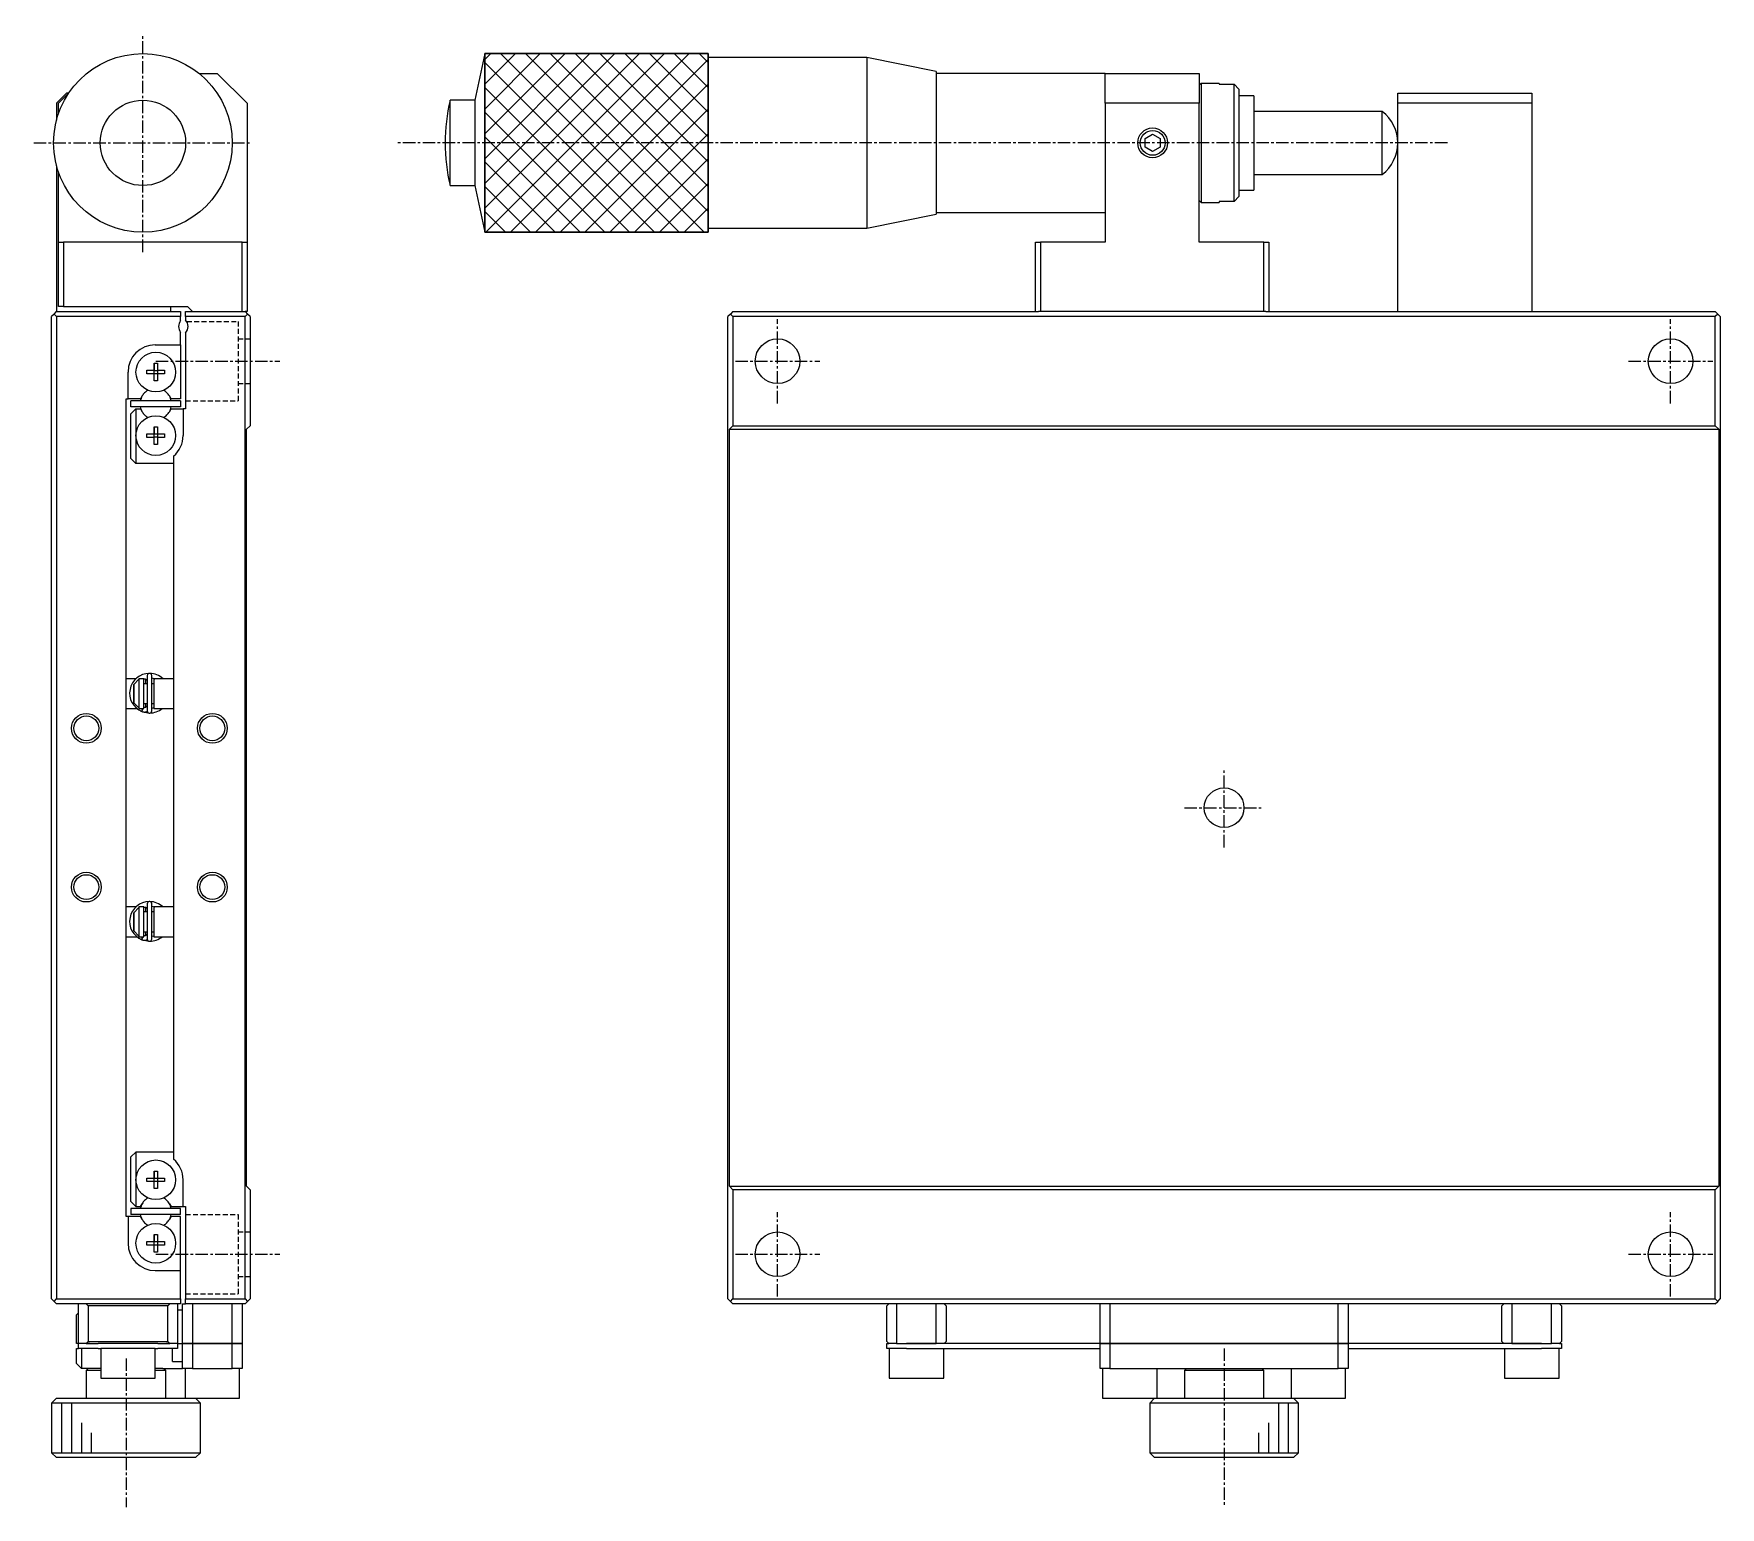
# Model space of a CAD drawing. Extents: x 10 to 388, y 10 to 262.
# Drawn here: x 218.2 to 388.2, y 74.2 to 222.8 of the extents above; entities that cross this region are included whole.
import ezdxf

# ---------------------------------------------------------------- set-up
doc = ezdxf.new("R2010")
doc.units = 0
doc.linetypes.add('CENTER', pattern=[2, 1.25, -0.25, 0.25, -0.25])
doc.linetypes.add('DASHED', pattern=[0.75, 0.5, -0.25])
doc.layers.get('0').update_dxf_attribs({"linetype": 'CONTINUOUS'})
doc.layers.add('CENTER', color=1, linetype='CENTER')

msp = doc.modelspace()

# ---------------------------------------------------------------- linework, layer by layer
at = {"color": 7, "linetype": 'CONTINUOUS'}
for p, q in [((263.655071, 220.75), (262.655071, 216.05)), ((263.655071, 220.75), (286.155071, 220.75)), ((263.655071, 202.75), (263.655071, 220.75)), ((286.155071, 220.75), (286.155071, 202.75)), ((302.155071, 220.35), (286.155071, 220.35)), ((302.155071, 220.35), (302.155071, 203.150003)), ((309.155071, 218.95), (302.155071, 220.35)), ((234.856854, 218.75), (236.7, 218.75)), ((239.7, 215.75), (236.7, 218.75)), ((309.155071, 218.95), (309.155071, 204.550003)), ((326.155071, 218.75), (309.155071, 218.75)), ((326.155071, 218.75), (335.655071, 218.75)), ((326.155071, 215.75), (326.155071, 218.75)), ((335.655071, 218.75), (335.655071, 215.75)), ((335.855071, 217.75), (335.655071, 217.55)), ((335.855071, 217.75), (335.855071, 205.75)), ((337.655071, 217.75), (335.855071, 217.75)), ((337.655071, 217.75), (337.655071, 217.66608)), ((337.655071, 217.66608), (339.155071, 217.66608)), ((339.155071, 205.83392), (339.155071, 217.66608)), ((339.155071, 217.66608), (339.655071, 217.158327)), ((221.5, 216.75), (220.5, 215.75)), ((221.751042, 216.801042), (220.7, 215.75)), ((221.7, 216.75), (221.5, 216.75)), ((260.155071, 207.450002), (260.155071, 216.05)), ((262.655071, 216.05), (260.155071, 216.05)), ((262.655071, 216.05), (262.655071, 207.45)), ((339.655071, 217.158327), (339.655071, 206.341673)), ((341.155071, 216.5), (339.655071, 216.5)), ((341.155071, 216.5), (341.155071, 216.197365)), ((341.155071, 216.197365), (341.155071, 207.302484)), ((355.655071, 216.75), (369.155071, 216.75)), ((355.655071, 215.75), (355.655071, 216.75)), ((369.155071, 216.75), (369.155071, 215.75)), ((220.5, 215.75), (220.5, 214.054344)), ((220.7, 214.70804), (220.7, 215.75)), ((239.7, 215.75), (239.7, 201.75)), ((326.155071, 215.75), (326.155071, 201.75)), ((335.655071, 215.75), (326.155071, 215.75)), ((335.655071, 201.75), (335.655071, 215.75)), ((354.087891, 214.925), (341.155071, 214.925)), ((354.087891, 208.575), (354.087891, 214.925)), ((369.155071, 215.75), (355.655071, 215.75)), ((355.655071, 194.75), (355.655071, 215.75)), ((369.155071, 215.75), (369.155071, 194.75)), ((330.205071, 212.183013), (330.955071, 212.616025)), ((330.955071, 212.616025), (331.705071, 212.183013)), ((330.205071, 211.316987), (330.205071, 212.183013)), ((330.955071, 210.883975), (330.205071, 211.316987)), ((331.705071, 211.316987), (330.955071, 210.883975)), ((331.705071, 212.183013), (331.705071, 211.316987)), ((220.5, 209.445656), (220.5, 194.75)), ((220.7, 201.75), (220.7, 208.79196)), ((260.155071, 207.45), (262.655071, 207.45)), ((262.655071, 207.45), (263.655071, 202.75)), ((341.155071, 208.575), (354.087891, 208.575)), ((335.655071, 205.95), (335.855071, 205.75)), ((335.855071, 205.75), (337.655071, 205.75)), ((337.655071, 205.83392), (337.655071, 205.75)), ((339.155071, 205.83392), (337.655071, 205.83392)), ((339.655071, 206.341673), (339.155071, 205.83392)), ((339.655071, 207), (341.155071, 207)), ((341.155071, 207.302484), (341.155071, 207)), ((302.155071, 203.15), (309.155071, 204.55)), ((309.155071, 204.75), (326.155071, 204.75)), ((286.155071, 202.75), (263.655071, 202.75)), ((286.155071, 203.15), (302.155071, 203.15)), ((220.7, 195.25), (220.7, 201.75)), ((220.7, 201.75), (221.2, 201.75)), ((221.2, 201.75), (221.2, 195.25)), ((239.2, 201.75), (221.2, 201.75)), ((239.2, 194.75), (239.2, 201.75)), ((239.2, 201.75), (239.7, 201.75)), ((239.7, 201.75), (239.7, 194.75)), ((319.155071, 194.75), (319.155071, 201.75)), ((319.155071, 201.75), (319.655071, 201.75)), ((319.655071, 201.75), (319.655071, 194.75)), ((326.155071, 201.75), (319.655071, 201.75)), ((342.155071, 201.75), (335.655071, 201.75)), ((342.155071, 194.75), (342.155071, 201.75)), ((342.155071, 201.75), (342.655071, 201.75)), ((342.655071, 201.75), (342.655071, 194.75)), ((220.25, 194.5), (220, 194.25)), ((220, 95.25), (220, 194.25)), ((220.25, 194.5), (220.5, 194.75)), ((220.5, 194.25), (220.25, 194.5)), ((220.5, 194.75), (233, 194.75)), ((233, 194.25), (220.5, 194.25)), ((220.5, 194.25), (220.5, 95.25)), ((221.2, 195.25), (220.7, 195.25)), ((221.2, 195.25), (233.7, 195.25)), ((232, 194.75), (232, 195.25)), ((233, 194.75), (233, 194.25)), ((233, 193.85), (233, 194.25)), ((233.5, 194.75), (239.5, 194.75)), ((233.5, 194.25), (233.5, 194.75)), ((233.5, 194.25), (233.5, 193.911438)), ((239.5, 194.25), (233.5, 194.25)), ((233.7, 195.25), (234.2, 194.75)), ((239.7, 194.75), (239.5, 194.75)), ((239.5, 194.75), (239.75, 194.5)), ((239.75, 194.5), (239.5, 194.25)), ((239.5, 95.25), (239.5, 194.25)), ((240, 194.25), (239.75, 194.5)), ((240, 194.25), (240, 183.25)), ((288.405071, 194.5), (288.155071, 194.25)), ((288.155071, 95.25), (288.155071, 194.25)), ((288.655071, 194.75), (288.405071, 194.5)), ((288.655071, 194.25), (288.405071, 194.5)), ((288.655071, 194.75), (319.455071, 194.75)), ((387.655071, 194.25), (288.655071, 194.25)), ((288.655071, 194.25), (288.655071, 183.25)), ((319.655071, 194.75), (319.455071, 194.75)), ((342.155071, 194.75), (319.655071, 194.75)), ((342.355071, 194.75), (342.155071, 194.75)), ((342.355071, 194.75), (387.655071, 194.75)), ((387.905071, 194.5), (387.655071, 194.75)), ((387.905071, 194.5), (387.655071, 194.25)), ((387.655071, 183.25), (387.655071, 194.25)), ((388.155071, 194.25), (387.905071, 194.5)), ((388.155071, 194.25), (388.155071, 95.25)), ((233, 191.4), (233, 192.65)), ((233.5, 192.588562), (233.5, 184.95)), ((230.45, 191.4), (233, 191.4)), ((233, 191.4), (233, 185.95)), ((229.613639, 188.47), (229.613639, 188.83)), ((229.613639, 188.83), (230.32, 188.83)), ((230.32, 189.536361), (230.68, 189.536361)), ((230.32, 188.83), (230.32, 189.536361)), ((230.32, 189.536361), (230.32, 188.83)), ((230.330372, 188.819628), (230.32, 188.83)), ((230.330372, 188.819628), (230.669628, 188.819628)), ((230.330372, 188.480372), (230.330372, 188.819628)), ((230.669628, 188.819628), (230.68, 188.83)), ((230.669628, 188.819628), (230.669628, 188.480372)), ((230.68, 189.536361), (230.68, 188.83)), ((230.68, 188.83), (231.386361, 188.83)), ((231.386361, 188.83), (231.386361, 188.47)), ((227.7, 185.95), (227.7, 188.65)), ((230.32, 188.47), (229.613639, 188.47)), ((230.330372, 188.480372), (230.32, 188.47)), ((230.32, 187.763639), (230.32, 188.47)), ((230.32, 187.763639), (230.32, 188.47)), ((230.68, 187.763639), (230.32, 187.763639)), ((230.669628, 188.480372), (230.330372, 188.480372)), ((230.669628, 188.480372), (230.68, 188.47)), ((230.68, 188.47), (230.68, 187.763639)), ((231.386361, 188.47), (230.68, 188.47)), ((227.5, 185.95), (227.7, 185.95)), ((227.5, 103.55), (227.5, 185.95)), ((228.955588, 185.95), (227.7, 185.95)), ((233, 185.75), (228, 185.75)), ((228, 185.15), (228, 185.75)), ((229.125185, 186.24375), (228.955588, 185.95)), ((232.044412, 185.95), (231.874815, 186.24375)), ((233, 185.95), (232.044412, 185.95)), ((233, 185.75), (233, 185.15)), ((233, 185.15), (228, 185.15)), ((228, 184.45), (228.5, 184.95)), ((228, 179.95), (228, 184.45)), ((228.5, 184.95), (228.5, 182.25)), ((228.5, 184.95), (228.955588, 184.95)), ((228.955588, 184.95), (229.125185, 184.65625)), ((231.874815, 184.65625), (232.044412, 184.95)), ((232.044412, 184.95), (233.25, 184.95)), ((233.25, 184.95), (233.25, 182.25)), ((233.5, 184.95), (233.25, 184.95)), ((228.5, 182.25), (228.5, 179.45)), ((229.613639, 182.07), (229.613639, 182.43)), ((229.613639, 182.43), (230.32, 182.43)), ((230.32, 182.07), (229.613639, 182.07)), ((230.32, 183.136361), (230.68, 183.136361)), ((230.32, 182.43), (230.32, 183.136361)), ((230.32, 183.136361), (230.32, 182.43)), ((230.330372, 182.419628), (230.32, 182.43)), ((230.330372, 182.080372), (230.32, 182.07)), ((230.32, 181.363639), (230.32, 182.07)), ((230.32, 181.363639), (230.32, 182.07)), ((230.330372, 182.419628), (230.669628, 182.419628)), ((230.330372, 182.080372), (230.330372, 182.419628)), ((230.669628, 182.080372), (230.330372, 182.080372)), ((230.669628, 182.419628), (230.68, 182.43)), ((230.669628, 182.419628), (230.669628, 182.080372)), ((230.669628, 182.080372), (230.68, 182.07)), ((230.68, 183.136361), (230.68, 182.43)), ((230.68, 182.43), (231.386361, 182.43)), ((230.68, 182.07), (230.68, 181.363639)), ((231.386361, 182.07), (230.68, 182.07)), ((231.386361, 182.43), (231.386361, 182.07)), ((239.65, 182.9), (240, 183.25)), ((239.65, 106.6), (239.65, 182.9)), ((288.305071, 182.9), (288.655071, 183.25)), ((288.305071, 182.9), (388.005071, 182.9)), ((288.305071, 106.6), (288.305071, 182.9)), ((288.655071, 183.25), (387.655071, 183.25)), ((387.655071, 183.25), (388.005071, 182.9)), ((388.005071, 182.9), (388.005071, 106.6)), ((230.68, 181.363639), (230.32, 181.363639)), ((232.3, 180.170938), (232.3, 157.325)), ((228.5, 179.45), (228, 179.95)), ((232.3, 179.45), (228.5, 179.45)), ((229.139129, 158.153161), (229.087036, 158.133498)), ((229.640184, 158.066084), (229.640184, 154.516084)), ((230.090184, 154.516084), (230.090184, 158.066084)), ((228.498112, 157.75), (227.5, 157.75)), ((228.3, 157.166515), (228.8, 157.695683)), ((228.3, 155.333485), (228.3, 157.166515)), ((228.3, 157.166515), (228.3, 155.333485)), ((228.498355, 157.75), (228.498205, 157.75)), ((228.8, 157.75), (228.8, 157.695683)), ((229.3, 157.75), (228.8, 157.75)), ((228.8, 157.695683), (228.8, 154.804317)), ((229.3, 154.75), (229.3, 157.75)), ((229.640184, 157.25), (229.3, 157.25)), ((229.303666, 157.73266), (229.314746, 157.735101)), ((229.314746, 157.735101), (229.328197, 157.737419)), ((229.328197, 157.737419), (229.341751, 157.739055)), ((229.341751, 157.739055), (229.355371, 157.740006)), ((229.355371, 157.740006), (229.369024, 157.740267)), ((229.369024, 157.740267), (229.382674, 157.739839)), ((229.382674, 157.739839), (229.396286, 157.738723)), ((229.396286, 157.738723), (229.409825, 157.73692)), ((229.409825, 157.73692), (229.423255, 157.734437)), ((229.423255, 157.734437), (229.436543, 157.73128)), ((229.436543, 157.73128), (229.449654, 157.727458)), ((229.449654, 157.727458), (229.462554, 157.72298)), ((229.462554, 157.72298), (229.475212, 157.71786)), ((229.475212, 157.71786), (229.487594, 157.712112)), ((229.487594, 157.712112), (229.49967, 157.70575)), ((229.49967, 157.70575), (229.51141, 157.698792)), ((229.5, 157.25), (229.5, 157.706017)), ((229.51141, 157.698792), (229.522784, 157.691256)), ((229.522784, 157.691256), (229.533765, 157.683164)), ((229.533765, 157.683164), (229.544326, 157.674535)), ((229.544326, 157.674535), (229.554441, 157.665393)), ((229.554441, 157.665393), (229.564086, 157.655761)), ((229.564086, 157.655761), (229.573239, 157.645664)), ((229.573239, 157.645664), (229.581876, 157.635129)), ((229.581876, 157.635129), (229.589979, 157.624181)), ((229.589979, 157.624181), (229.597529, 157.612849)), ((229.597529, 157.612849), (229.604507, 157.60116)), ((229.604507, 157.60116), (229.610899, 157.589145)), ((229.610899, 157.589145), (229.61669, 157.576832)), ((229.61669, 157.576832), (229.621866, 157.564251)), ((229.621866, 157.564251), (229.626417, 157.551434)), ((229.626417, 157.551434), (229.630331, 157.538412)), ((229.630331, 157.538412), (229.633601, 157.525215)), ((229.633601, 157.525215), (229.636219, 157.511877)), ((229.636219, 157.511877), (229.63818, 157.498428)), ((229.63818, 157.498428), (229.63948, 157.484901)), ((229.63948, 157.484901), (229.640115, 157.471328)), ((229.640115, 157.471328), (229.640184, 157.465221)), ((230.3, 157.25), (230.090184, 157.25)), ((230.090249, 157.824879), (230.389016, 157.750408)), ((230.3, 157.75), (230.3, 154.75)), ((230.3, 157.75), (230.3, 157.25)), ((232.3, 157.75), (230.3, 157.75)), ((230.3, 157.25), (230.3, 155.25)), ((230.3, 157.25), (230.3, 155.25)), ((232.3, 157.325), (232.3, 155.175)), ((227.5, 154.75), (228.591656, 154.75)), ((228.8, 154.804317), (228.3, 155.333485)), ((228.8, 154.804317), (228.8, 154.75)), ((228.8, 154.75), (229.3, 154.75)), ((229.078005, 154.453062), (229.158264, 154.694974)), ((229.160582, 154.674547), (229.153899, 154.658774)), ((229.158264, 154.694974), (229.183402, 154.750016)), ((229.167347, 154.690213), (229.160582, 154.674547)), ((229.174154, 154.705679), (229.167347, 154.690213)), ((229.180962, 154.720858), (229.174154, 154.705679)), ((229.187734, 154.73566), (229.180962, 154.720858)), ((229.19443, 154.75), (229.187734, 154.73566)), ((229.30864, 154.848353), (229.299981, 154.850429)), ((229.3, 155.25), (229.640184, 155.25)), ((229.322043, 154.845724), (229.30864, 154.848353)), ((229.335561, 154.843775), (229.322043, 154.845724)), ((229.349159, 154.842511), (229.335561, 154.843775)), ((229.362803, 154.841935), (229.349159, 154.842511)), ((229.376457, 154.842049), (229.362803, 154.841935)), ((229.390085, 154.842852), (229.376457, 154.842049)), ((229.403654, 154.844341), (229.390085, 154.842852)), ((229.417127, 154.846512), (229.403654, 154.844341)), ((229.430471, 154.849358), (229.417127, 154.846512)), ((229.443651, 154.852872), (229.430471, 154.849358)), ((229.456635, 154.857044), (229.443651, 154.852872)), ((229.469389, 154.861861), (229.456635, 154.857044)), ((229.481882, 154.867311), (229.469389, 154.861861)), ((229.494082, 154.873379), (229.481882, 154.867311)), ((229.50596, 154.880048), (229.494082, 154.873379)), ((229.5, 154.876533), (229.5, 155.25)), ((229.517486, 154.887301), (229.50596, 154.880048)), ((229.528633, 154.895118), (229.517486, 154.887301)), ((229.539374, 154.903478), (229.528633, 154.895118)), ((229.549682, 154.912361), (229.539374, 154.903478)), ((229.559534, 154.921742), (229.549682, 154.912361)), ((229.568905, 154.931598), (229.559534, 154.921742)), ((229.577775, 154.941905), (229.568905, 154.931598)), ((229.586123, 154.952636), (229.577775, 154.941905)), ((229.593928, 154.963764), (229.586123, 154.952636)), ((229.601174, 154.975262), (229.593928, 154.963764)), ((229.607843, 154.987101), (229.601174, 154.975262)), ((229.613921, 154.999253), (229.607843, 154.987101)), ((229.619393, 155.011688), (229.613921, 154.999253)), ((229.624248, 155.024376), (229.619393, 155.011688)), ((229.628473, 155.037287), (229.624248, 155.024376)), ((229.63206, 155.050389), (229.628473, 155.037287)), ((229.635001, 155.063651), (229.63206, 155.050389)), ((229.637288, 155.077041), (229.635001, 155.063651)), ((229.638916, 155.090528), (229.637288, 155.077041)), ((229.639882, 155.10408), (229.638916, 155.090528)), ((229.640184, 155.116948), (229.639882, 155.10408)), ((230.090184, 155.25), (230.3, 155.25)), ((230.300125, 154.803054), (230.09024, 154.756976)), ((230.3, 155.25), (230.3, 154.75)), ((230.3, 154.75), (232.3, 154.75)), ((232.3, 155.175), (232.3, 134.325)), ((229.005317, 154.485994), (229.085879, 154.449757)), ((229.085174, 154.457163), (229.085141, 154.453232)), ((229.085141, 154.453232), (229.085541, 154.450742)), ((229.085726, 154.462248), (229.085174, 154.457163)), ((229.085541, 154.450742), (229.085853, 154.449918)), ((229.086792, 154.468455), (229.085726, 154.462248)), ((229.085853, 154.449918), (229.087036, 154.448671)), ((229.085879, 154.449757), (229.130264, 154.431622)), ((229.088368, 154.475749), (229.086792, 154.468455)), ((229.087036, 154.448671), (229.118698, 154.436174)), ((229.090443, 154.484088), (229.088368, 154.475749)), ((229.093006, 154.493423), (229.090443, 154.484088)), ((229.096042, 154.503701), (229.093006, 154.493423)), ((229.099533, 154.514862), (229.096042, 154.503701)), ((229.103459, 154.52684), (229.099533, 154.514862)), ((229.107798, 154.539567), (229.103459, 154.52684)), ((229.112523, 154.552969), (229.107798, 154.539567)), ((229.117608, 154.566968), (229.112523, 154.552969)), ((229.123024, 154.581483), (229.117608, 154.566968)), ((229.118698, 154.436174), (229.152717, 154.424619)), ((229.128738, 154.59643), (229.123024, 154.581483)), ((229.134718, 154.611722), (229.128738, 154.59643)), ((229.130264, 154.431622), (229.845778, 154.29194)), ((229.140929, 154.62727), (229.134718, 154.611722)), ((229.147335, 154.642984), (229.140929, 154.62727)), ((229.153899, 154.658774), (229.147335, 154.642984)), ((229.152717, 154.424619), (229.187264, 154.414775)), ((229.187264, 154.414775), (229.222255, 154.406665)), ((229.222255, 154.406665), (229.257602, 154.40031)), ((229.257602, 154.40031), (229.293219, 154.395724)), ((229.293219, 154.395724), (229.329018, 154.392919)), ((229.329018, 154.392919), (229.364911, 154.391901)), ((229.364911, 154.391901), (229.40081, 154.392673)), ((229.40081, 154.392673), (229.436625, 154.395232)), ((229.436625, 154.395232), (229.472271, 154.399574)), ((229.472271, 154.399574), (229.507658, 154.405686)), ((229.507658, 154.405686), (229.5427, 154.413553)), ((229.5427, 154.413553), (229.57731, 154.423158)), ((229.57731, 154.423158), (229.611403, 154.434475)), ((229.611403, 154.434475), (229.644896, 154.447479)), ((229.644896, 154.447479), (229.650267, 154.449745)), ((228.498112, 134.75), (227.5, 134.75)), ((228.3, 134.166515), (228.8, 134.695683)), ((228.498355, 134.75), (228.498205, 134.75)), ((228.8, 134.75), (228.8, 134.695683)), ((229.3, 134.75), (228.8, 134.75)), ((228.8, 134.695683), (228.8, 131.804317)), ((229.139129, 135.153161), (229.087036, 135.133498)), ((229.3, 131.75), (229.3, 134.75)), ((229.303666, 134.73266), (229.314746, 134.735101)), ((229.314746, 134.735101), (229.328197, 134.737419)), ((229.328197, 134.737419), (229.341751, 134.739055)), ((229.341751, 134.739055), (229.355371, 134.740006)), ((229.355371, 134.740006), (229.369024, 134.740267)), ((229.369024, 134.740267), (229.382674, 134.739839)), ((229.382674, 134.739839), (229.396286, 134.738723)), ((229.396286, 134.738723), (229.409825, 134.73692)), ((229.409825, 134.73692), (229.423255, 134.734437)), ((229.423255, 134.734437), (229.436543, 134.73128)), ((229.436543, 134.73128), (229.449654, 134.727458)), ((229.449654, 134.727458), (229.462554, 134.72298)), ((229.462554, 134.72298), (229.475212, 134.71786)), ((229.475212, 134.71786), (229.487594, 134.712112)), ((229.487594, 134.712112), (229.49967, 134.70575)), ((229.49967, 134.70575), (229.51141, 134.698792)), ((229.5, 134.25), (229.5, 134.706017)), ((229.51141, 134.698792), (229.522784, 134.691256)), ((229.522784, 134.691256), (229.533765, 134.683164)), ((229.533765, 134.683164), (229.544326, 134.674535)), ((229.544326, 134.674535), (229.554441, 134.665393)), ((229.554441, 134.665393), (229.564086, 134.655761)), ((229.564086, 134.655761), (229.573239, 134.645664)), ((229.573239, 134.645664), (229.581876, 134.635129)), ((229.581876, 134.635129), (229.589979, 134.624181)), ((229.589979, 134.624181), (229.597529, 134.612849)), ((229.597529, 134.612849), (229.604507, 134.60116)), ((229.604507, 134.60116), (229.610899, 134.589145)), ((229.610899, 134.589145), (229.61669, 134.576832)), ((229.61669, 134.576832), (229.621866, 134.564251)), ((229.621866, 134.564251), (229.626417, 134.551434)), ((229.626417, 134.551434), (229.630331, 134.538412)), ((229.630331, 134.538412), (229.633601, 134.525215)), ((229.633601, 134.525215), (229.636219, 134.511877)), ((229.636219, 134.511877), (229.63818, 134.498428)), ((229.63818, 134.498428), (229.63948, 134.484901)), ((229.63948, 134.484901), (229.640115, 134.471328)), ((229.640115, 134.471328), (229.640184, 134.465221)), ((229.640184, 135.066084), (229.640184, 131.516084)), ((230.090184, 131.516084), (230.090184, 135.066084)), ((230.090249, 134.824879), (230.389016, 134.750408)), ((230.3, 134.75), (230.3, 134.25)), ((230.3, 134.75), (230.3, 131.75)), ((232.3, 134.75), (230.3, 134.75)), ((232.3, 134.325), (232.3, 132.175)), ((228.3, 132.333485), (228.3, 134.166515)), ((228.3, 134.166515), (228.3, 132.333485)), ((229.640184, 134.25), (229.3, 134.25)), ((230.3, 134.25), (230.090184, 134.25)), ((230.3, 134.25), (230.3, 132.25)), ((230.3, 134.25), (230.3, 132.25)), ((227.5, 131.75), (228.591656, 131.75)), ((228.8, 131.804317), (228.3, 132.333485)), ((228.8, 131.804317), (228.8, 131.75)), ((228.8, 131.75), (229.3, 131.75)), ((229.005317, 131.485994), (229.078436, 131.452923)), ((229.078005, 131.453062), (229.158264, 131.694974)), ((229.078436, 131.452923), (229.130264, 131.431622)), ((229.085175, 131.457179), (229.08514, 131.453244)), ((229.08514, 131.453244), (229.085541, 131.450742)), ((229.085728, 131.462266), (229.085175, 131.457179)), ((229.085541, 131.450742), (229.085853, 131.449918)), ((229.086796, 131.468475), (229.085728, 131.462266)), ((229.085853, 131.449918), (229.087036, 131.448671)), ((229.088373, 131.475772), (229.086796, 131.468475)), ((229.087036, 131.448671), (229.118698, 131.436174)), ((229.09045, 131.484112), (229.088373, 131.475772)), ((229.093013, 131.493449), (229.09045, 131.484112)), ((229.09605, 131.503728), (229.093013, 131.493449)), ((229.099542, 131.514889), (229.09605, 131.503728)), ((229.103468, 131.526867), (229.099542, 131.514889)), ((229.107807, 131.539594), (229.103468, 131.526867)), ((229.112533, 131.552995), (229.107807, 131.539594)), ((229.117618, 131.566993), (229.112533, 131.552995)), ((229.123033, 131.581507), (229.117618, 131.566993)), ((229.118698, 131.436174), (229.152717, 131.424619)), ((229.128747, 131.596452), (229.123033, 131.581507)), ((229.134726, 131.611742), (229.128747, 131.596452)), ((229.130264, 131.431622), (229.845778, 131.29194)), ((229.140936, 131.627288), (229.134726, 131.611742)), ((229.147342, 131.643), (229.140936, 131.627288)), ((229.153905, 131.658788), (229.147342, 131.643)), ((229.152717, 131.424619), (229.187264, 131.414775)), ((229.160587, 131.674559), (229.153905, 131.658788)), ((229.158264, 131.694974), (229.183402, 131.750016)), ((229.167351, 131.690222), (229.160587, 131.674559)), ((229.174157, 131.705686), (229.167351, 131.690222)), ((229.180964, 131.720862), (229.174157, 131.705686)), ((229.187735, 131.735662), (229.180964, 131.720862)), ((229.187264, 131.414775), (229.222255, 131.406665)), ((229.19443, 131.75), (229.187735, 131.735662)), ((229.222255, 131.406665), (229.257602, 131.40031)), ((229.257602, 131.40031), (229.293219, 131.395724)), ((229.293219, 131.395724), (229.329018, 131.392919)), ((229.30864, 131.848353), (229.299981, 131.850429)), ((229.3, 132.25), (229.640184, 132.25)), ((229.322043, 131.845724), (229.30864, 131.848353)), ((229.335561, 131.843775), (229.322043, 131.845724)), ((229.329018, 131.392919), (229.364911, 131.391901)), ((229.349159, 131.842511), (229.335561, 131.843775)), ((229.362803, 131.841935), (229.349159, 131.842511)), ((229.376457, 131.842049), (229.362803, 131.841935)), ((229.364911, 131.391901), (229.40081, 131.392673)), ((229.390085, 131.842852), (229.376457, 131.842049)), ((229.403654, 131.844341), (229.390085, 131.842852)), ((229.40081, 131.392673), (229.436625, 131.395232)), ((229.417127, 131.846512), (229.403654, 131.844341)), ((229.430471, 131.849358), (229.417127, 131.846512)), ((229.443651, 131.852872), (229.430471, 131.849358)), ((229.436625, 131.395232), (229.472271, 131.399574)), ((229.456635, 131.857044), (229.443651, 131.852872)), ((229.469389, 131.861861), (229.456635, 131.857044)), ((229.481882, 131.867311), (229.469389, 131.861861)), ((229.472271, 131.399574), (229.507658, 131.405686)), ((229.494082, 131.873379), (229.481882, 131.867311)), ((229.50596, 131.880048), (229.494082, 131.873379)), ((229.5, 131.876533), (229.5, 132.25)), ((229.517486, 131.887301), (229.50596, 131.880048)), ((229.507658, 131.405686), (229.5427, 131.413553)), ((229.528633, 131.895118), (229.517486, 131.887301)), ((229.539374, 131.903478), (229.528633, 131.895118)), ((229.549682, 131.912361), (229.539374, 131.903478)), ((229.5427, 131.413553), (229.57731, 131.423158)), ((229.559534, 131.921742), (229.549682, 131.912361)), ((229.568905, 131.931598), (229.559534, 131.921742)), ((229.577775, 131.941905), (229.568905, 131.931598)), ((229.57731, 131.423158), (229.611403, 131.434475)), ((229.586123, 131.952636), (229.577775, 131.941905)), ((229.593928, 131.963764), (229.586123, 131.952636)), ((229.601174, 131.975262), (229.593928, 131.963764)), ((229.607843, 131.987101), (229.601174, 131.975262)), ((229.613921, 131.999253), (229.607843, 131.987101)), ((229.611403, 131.434475), (229.644896, 131.447479)), ((229.619393, 132.011688), (229.613921, 131.999253)), ((229.624248, 132.024376), (229.619393, 132.011688)), ((229.628473, 132.037287), (229.624248, 132.024376)), ((229.63206, 132.050389), (229.628473, 132.037287)), ((229.635001, 132.063651), (229.63206, 132.050389)), ((229.637288, 132.077041), (229.635001, 132.063651)), ((229.638916, 132.090528), (229.637288, 132.077041)), ((229.639882, 132.10408), (229.638916, 132.090528)), ((229.640184, 132.116948), (229.639882, 132.10408)), ((229.644896, 131.447479), (229.650267, 131.449745)), ((230.090184, 132.25), (230.3, 132.25)), ((230.300125, 131.803054), (230.09024, 131.756976)), ((230.3, 132.25), (230.3, 131.75)), ((230.3, 131.75), (232.3, 131.75)), ((232.3, 132.175), (232.3, 109.329062)), ((228, 109.55), (228.5, 110.05)), ((228, 105.05), (228, 109.55)), ((228.5, 110.05), (228.5, 107.25)), ((232.3, 110.05), (228.5, 110.05)), ((228.5, 107.25), (228.5, 104.55)), ((229.613639, 107.07), (229.613639, 107.43)), ((229.613639, 107.43), (230.32, 107.43)), ((230.32, 108.136361), (230.68, 108.136361)), ((230.32, 107.43), (230.32, 108.136361)), ((230.32, 108.136361), (230.32, 107.43)), ((230.330372, 107.419628), (230.32, 107.43)), ((230.330372, 107.080372), (230.32, 107.07)), ((230.330372, 107.419628), (230.669628, 107.419628)), ((230.330372, 107.080372), (230.330372, 107.419628)), ((230.669628, 107.080372), (230.330372, 107.080372)), ((230.669628, 107.419628), (230.68, 107.43)), ((230.669628, 107.419628), (230.669628, 107.080372)), ((230.669628, 107.080372), (230.68, 107.07)), ((230.68, 108.136361), (230.68, 107.43)), ((230.68, 107.43), (231.386361, 107.43)), ((231.386361, 107.43), (231.386361, 107.07)), ((233.25, 104.55), (233.25, 107.25)), ((230.32, 107.07), (229.613639, 107.07)), ((230.32, 106.363639), (230.32, 107.07)), ((230.32, 106.363639), (230.32, 107.07)), ((230.68, 106.363639), (230.32, 106.363639)), ((230.68, 107.07), (230.68, 106.363639)), ((231.386361, 107.07), (230.68, 107.07)), ((240, 106.25), (239.65, 106.6)), ((240, 106.25), (240, 95.25)), ((288.305071, 106.6), (388.005071, 106.6)), ((288.655071, 106.25), (288.305071, 106.6)), ((387.655071, 106.25), (288.655071, 106.25)), ((288.655071, 106.25), (288.655071, 95.25)), ((388.005071, 106.6), (387.655071, 106.25)), ((387.655071, 95.25), (387.655071, 106.25)), ((228.5, 104.55), (228, 105.05)), ((228, 104.35), (228, 103.75)), ((233, 104.35), (228, 104.35)), ((233, 103.75), (228, 103.75)), ((228.5, 104.55), (228.955588, 104.55)), ((228.955588, 104.55), (229.125185, 104.84375)), ((231.874815, 104.84375), (232.044412, 104.55)), ((232.044412, 104.55), (233.25, 104.55)), ((233, 103.75), (233, 104.35)), ((233.25, 104.55), (233.5, 104.55)), ((233.5, 104.55), (233.5, 95.25)), ((227.7, 103.55), (227.5, 103.55)), ((227.7, 103.55), (227.7, 100.85)), ((228.955588, 103.55), (227.7, 103.55)), ((229.125185, 103.25625), (228.955588, 103.55)), ((232.044412, 103.55), (231.874815, 103.25625)), ((233, 103.55), (232.044412, 103.55)), ((233, 98.1), (233, 103.55)), ((229.613639, 100.67), (229.613639, 101.03)), ((229.613639, 101.03), (230.32, 101.03)), ((230.32, 100.67), (229.613639, 100.67)), ((230.32, 101.736361), (230.68, 101.736361)), ((230.32, 101.03), (230.32, 101.736361)), ((230.32, 101.736361), (230.32, 101.03)), ((230.330372, 101.019628), (230.32, 101.03)), ((230.330372, 100.680372), (230.32, 100.67)), ((230.32, 99.963639), (230.32, 100.67)), ((230.32, 99.963639), (230.32, 100.67)), ((230.330372, 101.019628), (230.669628, 101.019628)), ((230.330372, 100.680372), (230.330372, 101.019628)), ((230.669628, 100.680372), (230.330372, 100.680372)), ((230.669628, 101.019628), (230.68, 101.03)), ((230.669628, 101.019628), (230.669628, 100.680372)), ((230.669628, 100.680372), (230.68, 100.67)), ((230.68, 101.736361), (230.68, 101.03)), ((230.68, 101.03), (231.386361, 101.03)), ((230.68, 100.67), (230.68, 99.963639)), ((231.386361, 100.67), (230.68, 100.67)), ((231.386361, 101.03), (231.386361, 100.67)), ((230.68, 99.963639), (230.32, 99.963639)), ((230.45, 98.1), (233, 98.1)), ((233, 95.25), (233, 98.1)), ((220.25, 95), (220, 95.25)), ((220.25, 95), (220.5, 95.25)), ((220.5, 95.25), (233, 95.25)), ((233, 95.25), (233, 94.75)), ((233.5, 95.25), (239.5, 95.25)), ((233.5, 94.75), (233.5, 95.25)), ((239.5, 95.25), (239.75, 95)), ((239.75, 95), (240, 95.25)), ((288.155071, 95.25), (288.405071, 95)), ((288.405071, 95), (288.655071, 95.25)), ((288.655071, 95.25), (387.655071, 95.25)), ((387.655071, 95.25), (387.905071, 95)), ((387.905071, 95), (388.155071, 95.25)), ((220.5, 94.75), (220.25, 95)), ((233, 94.75), (220.5, 94.75)), ((222.5, 93.65), (222.7, 93.85)), ((222.5, 90.75), (222.5, 93.65)), ((222.7, 90.75), (222.7, 94.75)), ((223.7, 94.55), (223.5, 94.75)), ((231.7, 94.55), (223.7, 94.55)), ((223.7, 94.55), (223.7, 90.95)), ((231.9, 94.75), (231.7, 94.55)), ((231.7, 90.95), (231.7, 94.55)), ((232.7, 94.75), (232.7, 90.75)), ((232.7, 94.15), (233.2, 94.15)), ((233.2, 90.75), (233.2, 94.75)), ((233.2, 94.75), (233.5, 94.75)), ((239.5, 94.75), (233.5, 94.75)), ((234.2, 94.75), (234.2, 90.75)), ((238.2, 90.75), (238.2, 94.75)), ((239.2, 94.75), (239.2, 90.75)), ((239.75, 95), (239.5, 94.75)), ((288.405071, 95), (288.655071, 94.75)), ((387.655071, 94.75), (288.655071, 94.75)), ((304.355071, 94.75), (304.155071, 94.55)), ((304.155071, 90.95), (304.155071, 94.55)), ((305.155071, 94.75), (305.155071, 90.75)), ((309.155071, 90.75), (309.155071, 94.75)), ((310.155071, 94.55), (309.955071, 94.75)), ((310.155071, 94.55), (310.155071, 90.95)), ((325.655071, 90.75), (325.655071, 94.75)), ((326.655071, 94.75), (326.655071, 90.75)), ((349.655071, 90.75), (349.655071, 94.75)), ((350.655071, 94.75), (350.655071, 90.75)), ((366.355071, 94.75), (366.155071, 94.55)), ((366.155071, 90.95), (366.155071, 94.55)), ((367.155071, 94.75), (367.155071, 90.75)), ((371.155071, 90.75), (371.155071, 94.75)), ((372.155071, 94.55), (371.955071, 94.75)), ((372.155071, 94.55), (372.155071, 90.95)), ((387.655071, 94.75), (387.905071, 95)), ((222.7, 90.75), (222.5, 90.75)), ((222.5, 88.75), (222.5, 90.25)), ((222.5, 90.25), (222.7, 90.25)), ((223.5, 90.75), (222.7, 90.75)), ((222.7, 90.25), (222.7, 90.75)), ((224.7, 90.25), (222.7, 90.25)), ((223, 90.25), (223, 88.25)), ((223.5, 90.75), (223.7, 90.95)), ((223.82822, 90.75), (223.5, 90.75)), ((223.5, 90.75), (223.82822, 90.75)), ((223.7, 90.95), (231.7, 90.95)), ((223.82822, 90.75), (224.7, 90.75)), ((230.7, 90.75), (224.7, 90.75)), ((224.7, 90.25), (224.95, 90.25)), ((230.45, 90.25), (224.95, 90.25)), ((224.95, 90.25), (224.95, 87.25)), ((230.45, 90.25), (230.7, 90.25)), ((230.45, 87.25), (230.45, 90.25)), ((230.7, 90.75), (231.57178, 90.75)), ((232.7, 90.25), (230.7, 90.25)), ((231.9, 90.75), (231.57178, 90.75)), ((231.57178, 90.75), (231.9, 90.75)), ((231.7, 90.95), (231.9, 90.75)), ((232.7, 90.75), (231.9, 90.75)), ((232.2, 88.95), (232.2, 90.25)), ((232.7, 90.75), (233.2, 90.75)), ((232.7, 90.75), (232.7, 90.25)), ((233.2, 88.25), (233.2, 90.75)), ((233.2, 90.75), (234.2, 90.75)), ((234.2, 90.75), (233.2, 90.75)), ((234.2, 90.75), (234.2, 88.25)), ((238.2, 90.75), (234.2, 90.75)), ((234.2, 90.75), (238.2, 90.75)), ((238.2, 88.25), (238.2, 90.75)), ((238.2, 90.75), (239.2, 90.75)), ((239.2, 90.75), (238.2, 90.75)), ((239.2, 90.75), (239.2, 88.25)), ((304.155071, 90.95), (304.355071, 90.75)), ((304.155071, 90.25), (304.155071, 90.75)), ((304.155071, 90.75), (304.355071, 90.75)), ((306.155071, 90.25), (304.155071, 90.25)), ((305.155071, 90.75), (304.355071, 90.75)), ((304.405071, 90.25), (304.405071, 87.25)), ((305.155071, 90.75), (306.155071, 90.75)), ((305.155071, 90.75), (306.155071, 90.75)), ((306.155071, 90.75), (309.155071, 90.75)), ((309.155071, 90.75), (306.155071, 90.75)), ((306.155071, 90.25), (325.655071, 90.25)), ((325.655071, 90.75), (309.155071, 90.75)), ((309.905071, 87.25), (309.905071, 90.25)), ((309.955071, 90.75), (310.155071, 90.95)), ((325.655071, 88.25), (325.655071, 90.75)), ((325.655071, 90.75), (326.655071, 90.75)), ((326.655071, 90.75), (325.655071, 90.75)), ((326.655071, 90.75), (326.655071, 88.25)), ((349.655071, 90.75), (326.655071, 90.75)), ((326.655071, 90.75), (349.655071, 90.75)), ((349.655071, 88.25), (349.655071, 90.75)), ((349.655071, 90.75), (350.655071, 90.75)), ((350.655071, 90.75), (349.655071, 90.75)), ((350.655071, 90.75), (350.655071, 88.25)), ((367.155071, 90.75), (350.655071, 90.75)), ((350.655071, 90.25), (370.155071, 90.25)), ((366.155071, 90.95), (366.355071, 90.75)), ((366.405071, 90.25), (366.405071, 87.25)), ((367.155071, 90.75), (370.155071, 90.75)), ((370.155071, 90.75), (367.155071, 90.75)), ((370.155071, 90.75), (371.155071, 90.75)), ((370.155071, 90.75), (371.155071, 90.75)), ((372.155071, 90.25), (370.155071, 90.25)), ((371.955071, 90.75), (371.155071, 90.75)), ((371.905071, 87.25), (371.905071, 90.25)), ((371.955071, 90.75), (372.155071, 90.95)), ((371.955071, 90.75), (372.155071, 90.75)), ((372.155071, 90.75), (372.155071, 90.25)), ((223, 88.25), (222.5, 88.75)), ((232.2, 88.95), (233.2, 88.95)), ((224.95, 88.25), (223, 88.25)), ((223.7, 88.25), (223.5, 88.05)), ((224.95, 88.05), (223.5, 88.05)), ((223.5, 88.05), (223.5, 85.25)), ((224.95, 87.25), (230.45, 87.25)), ((231.2, 88.25), (230.45, 88.25)), ((231.5, 88.05), (230.45, 88.05)), ((231.2, 88.25), (233.2, 88.25)), ((231.5, 88.05), (231.3, 88.25)), ((231.5, 85.25), (231.5, 88.05)), ((234.2, 88.25), (233.2, 88.25)), ((233.45, 88.25), (233.45, 85.25)), ((234.2, 88.25), (238.2, 88.25)), ((239.2, 88.25), (238.2, 88.25)), ((238.95, 85.25), (238.95, 88.25)), ((304.405071, 87.25), (309.905071, 87.25)), ((326.655071, 88.25), (325.655071, 88.25)), ((325.905071, 88.25), (325.905071, 85.25)), ((326.655071, 88.25), (349.655071, 88.25)), ((331.405071, 85.25), (331.405071, 88.25)), ((334.355071, 88.25), (334.155071, 88.05)), ((338.158866, 88.05), (334.155071, 88.05)), ((334.155071, 88.05), (334.155071, 85.25)), ((342.155071, 88.05), (338.158866, 88.05)), ((342.155071, 88.05), (341.955071, 88.25)), ((342.155071, 85.25), (342.155071, 88.05)), ((344.905071, 88.25), (344.905071, 85.25)), ((350.655071, 88.25), (349.655071, 88.25)), ((350.405071, 85.25), (350.405071, 88.25)), ((366.405071, 87.25), (371.905071, 87.25)), ((220.5, 85.25), (220, 84.75)), ((220.5, 85.25), (233.45, 85.25)), ((233.45, 85.25), (238.95, 85.25)), ((235, 84.75), (234.5, 85.25)), ((325.905071, 85.25), (331.405071, 85.25)), ((331.155071, 85.25), (330.655071, 84.75)), ((331.405071, 85.25), (338.161713, 85.25)), ((338.161713, 85.25), (344.905071, 85.25)), ((344.905071, 85.25), (350.405071, 85.25)), ((345.655071, 84.75), (345.155071, 85.25)), ((235, 84.75), (220, 84.75)), ((220, 84.75), (220, 79.75)), ((235, 79.75), (235, 84.75)), ((338.162188, 84.75), (330.655071, 84.75)), ((330.655071, 84.75), (330.655071, 79.75)), ((345.655071, 84.75), (338.162188, 84.75)), ((345.655071, 79.75), (345.655071, 84.75)), ((220, 79.75), (220.5, 79.25)), ((220.000003, 79.75), (235, 79.75)), ((234.5, 79.25), (220.500003, 79.25)), ((234.5, 79.25), (235, 79.75)), ((330.655071, 79.75), (345.655071, 79.75)), ((330.655071, 79.75), (331.155071, 79.25)), ((345.155071, 79.25), (331.155071, 79.25)), ((345.155071, 79.25), (345.655071, 79.75))]:
    msp.add_line(p, q, dxfattribs=at)
at = {"color": 3, "linetype": 'CONTINUOUS'}
for p, q in [((263.655071, 220.75), (263.655071, 202.75)), ((286.155071, 220.75), (263.655071, 220.75)), ((263.655071, 220.155071), (264.25, 220.75)), ((263.655071, 217.655071), (266.75, 220.75)), ((263.655071, 215.155071), (269.25, 220.75)), ((263.655071, 212.655071), (271.75, 220.75)), ((263.655071, 210.155071), (274.25, 220.75)), ((263.655071, 207.655071), (276.75, 220.75)), ((263.655071, 205.155071), (279.25, 220.75)), ((263.655071, 219.844929), (280.75, 202.75)), ((263.75, 202.75), (281.75, 220.75)), ((265.25, 220.75), (283.25, 202.75)), ((266.25, 202.75), (284.25, 220.75)), ((267.75, 220.75), (285.75, 202.75)), ((268.75, 202.75), (286.155071, 220.155071)), ((270.25, 220.75), (286.155071, 204.844929)), ((272.75, 220.75), (286.155071, 207.344929)), ((275.25, 220.75), (286.155071, 209.844929)), ((277.75, 220.75), (286.155071, 212.344929)), ((280.25, 220.75), (286.155071, 214.844929)), ((282.75, 220.75), (286.155071, 217.344929)), ((285.25, 220.75), (286.155071, 219.844929)), ((286.155071, 202.75), (286.155071, 220.75)), ((271.25, 202.75), (286.155071, 217.655071)), ((263.655071, 217.344929), (278.25, 202.75)), ((263.655071, 214.844929), (275.75, 202.75)), ((273.75, 202.75), (286.155071, 215.155071)), ((276.25, 202.75), (286.155071, 212.655071)), ((263.655071, 212.344929), (273.25, 202.75)), ((263.655071, 209.844929), (270.75, 202.75)), ((278.75, 202.75), (286.155071, 210.155071)), ((281.25, 202.75), (286.155071, 207.655071)), ((263.655071, 207.344929), (268.25, 202.75)), ((263.655071, 204.844929), (265.75, 202.75)), ((283.75, 202.75), (286.155071, 205.155071)), ((263.655071, 202.75), (286.155071, 202.75)), ((221, 84.75), (221, 79.75)), ((222, 84.75), (222, 79.75)), ((343.655071, 79.75), (343.655071, 84.75)), ((344.655071, 79.75), (344.655071, 84.75)), ((223, 82.75), (223, 79.75)), ((224, 81.75), (224, 79.75)), ((341.655071, 79.75), (341.655071, 81.75)), ((342.655071, 79.75), (342.655071, 82.75))]:
    msp.add_line(p, q, dxfattribs=at)
at = {"color": 3, "linetype": 'DASHED'}
for p, q in [((233.616025, 193.75), (238.8, 193.75)), ((238.8, 193.75), (238.8, 185.75)), ((238.8, 192), (240, 192)), ((238.8, 187.5), (240, 187.5)), ((233.5, 185.75), (238.8, 185.75)), ((233.5, 103.75), (238.8, 103.75)), ((238.8, 103.75), (238.8, 95.75)), ((238.8, 102), (240, 102)), ((238.8, 97.5), (240, 97.5)), ((233.5, 95.75), (238.8, 95.75))]:
    msp.add_line(p, q, dxfattribs=at)
at = {"color": 7, "linetype": 'CONTINUOUS'}
for centre, radius in [((229.2, 211.75), 9), ((229.2, 211.75), 4.3), ((330.955071, 211.75), 1.25), ((230.5, 188.65), 2), ((293.155071, 189.75), 2.25), ((383.155071, 189.75), 2.25), ((230.5, 182.25), 2), ((223.5, 152.75), 1.25), ((236.2, 152.75), 1.25), ((338.155071, 144.75), 2), ((223.5, 136.75), 1.25), ((236.2, 136.75), 1.25), ((230.5, 107.25), 2), ((230.5, 100.85), 2), ((293.155071, 99.75), 2.25), ((383.155071, 99.75), 2.25)]:
    msp.add_circle(centre, radius, dxfattribs=at)
at = {"color": 3, "linetype": 'CONTINUOUS'}
for centre in [(330.955071, 211.75), (223.5, 152.75), (236.2, 152.75), (223.5, 136.75), (236.2, 136.75)]:
    msp.add_circle(centre, 1.5, dxfattribs=at)
at = {"color": 7, "linetype": 'CONTINUOUS'}
for centre, radius, start, end in [((278.395071, 211.75), 18.74, 166.734971, 180), ((351.654914, 211.75), 4, 307.462651, 52.537349), ((278.395071, 211.75), 18.74, 180, 193.265029), ((233.8, 193.25), 1, 143.130102, 216.869898), ((232.75, 193.25), 1, 318.590378, 41.409622), ((230.45, 188.65), 2.75, 90, 180), ((230.5, 185.449999), 1.5875, 150, 169.10691), ((230.5, 185.45), 1.5875, 135, 150), ((230.615, 185.33519), 1.75, 121.886504, 135.004406), ((230.5, 185.449999), 1.5875, 120.433182, 134.999974), ((230.5, 185.449999), 1.5875, 45.000026, 59.566818), ((230.385, 185.33519), 1.75, 44.995594, 58.113496), ((230.5, 185.45), 1.5875, 30, 45), ((230.5, 185.449999), 1.5875, 10.89309, 30.000031), ((230.5, 185.449999), 1.5875, 190.893016, 210), ((230.5, 185.45), 1.5875, 210, 225), ((230.5, 185.449999), 1.5875, 224.999974, 239.566737), ((230.615, 185.56481), 1.75, 224.995594, 238.113496), ((230.5, 185.449999), 1.5875, 300.433263, 315.000026), ((230.385, 185.56481), 1.75, 301.886504, 315.004406), ((230.5, 185.45), 1.5875, 315, 330), ((230.5, 185.449999), 1.5875, 330.000031, 349.106984), ((230.5, 182.25), 2.75, 310.885193, 0), ((229.865421, 156.290945), 1.99942, 90.711539, 247.093146), ((229.865184, 158.066084), 0.225, 0, 180), ((229.866606, 156.295004), 1.995282, 46.838639, 89.351778), ((229.863387, 156.296444), 2.004676, 270.771598, 309.498078), ((229.865184, 154.516084), 0.225, 180, 0), ((229.865421, 133.290945), 1.99942, 90.711539, 247.093146), ((229.865184, 135.066084), 0.225, 0, 180), ((229.866606, 133.295004), 1.995282, 46.838639, 89.351778), ((229.865184, 131.516084), 0.225, 180, 0), ((229.863387, 133.296444), 2.004676, 270.771598, 309.498078), ((230.5, 107.25), 2.75, 0, 49.114807), ((230.5, 104.050001), 1.5875, 120.433263, 135.000026), ((230.615, 103.93519), 1.75, 121.886504, 135.004406), ((230.5, 104.050001), 1.5875, 44.999974, 59.566737), ((230.385, 103.93519), 1.75, 44.995594, 58.113496), ((230.5, 104.050001), 1.5875, 150.000031, 169.106984), ((230.5, 104.050001), 1.5875, 190.89309, 210), ((230.5, 104.05), 1.5875, 135, 150), ((230.5, 104.05), 1.5875, 30, 45), ((230.5, 104.050001), 1.5875, 10.893016, 30), ((230.5, 104.050001), 1.5875, 329.999969, 349.10691), ((230.5, 104.05), 1.5875, 210, 225), ((230.615, 104.16481), 1.75, 224.995594, 238.113496), ((230.5, 104.050001), 1.5875, 225.000026, 239.566818), ((230.5, 104.050001), 1.5875, 300.433182, 314.999974), ((230.385, 104.16481), 1.75, 301.886504, 315.004406), ((230.5, 104.05), 1.5875, 315, 330), ((230.45, 100.85), 2.75, 180, 270)]:
    msp.add_arc(centre, radius, start, end, dxfattribs=at)
at = {"layer": 'CENTER', "color": 1, "linetype": 'CENTER'}
for p, q in [((229.2, 200.75), (229.2, 222.75)), ((218.2, 211.75), (240.2, 211.75)), ((360.654914, 211.75), (254.655071, 211.75)), ((293.155071, 185.5), (293.155071, 194)), ((383.155071, 185.5), (383.155071, 194)), ((230.5, 189.75), (243, 189.75)), ((288.905071, 189.75), (297.405071, 189.75)), ((378.905071, 189.75), (387.405071, 189.75)), ((338.155071, 140.75), (338.155071, 148.75)), ((334.155071, 144.75), (342.155071, 144.75)), ((293.155071, 95.5), (293.155071, 104)), ((383.155071, 95.5), (383.155071, 104)), ((230.5, 99.75), (243, 99.75)), ((288.905071, 99.75), (297.405071, 99.75)), ((378.905071, 99.75), (387.405071, 99.75)), ((338.155071, 90.25), (338.155071, 74.25)), ((227.5, 89.25), (227.5, 74.25))]:
    msp.add_line(p, q, dxfattribs=at)

doc.saveas('drawing.dxf')
